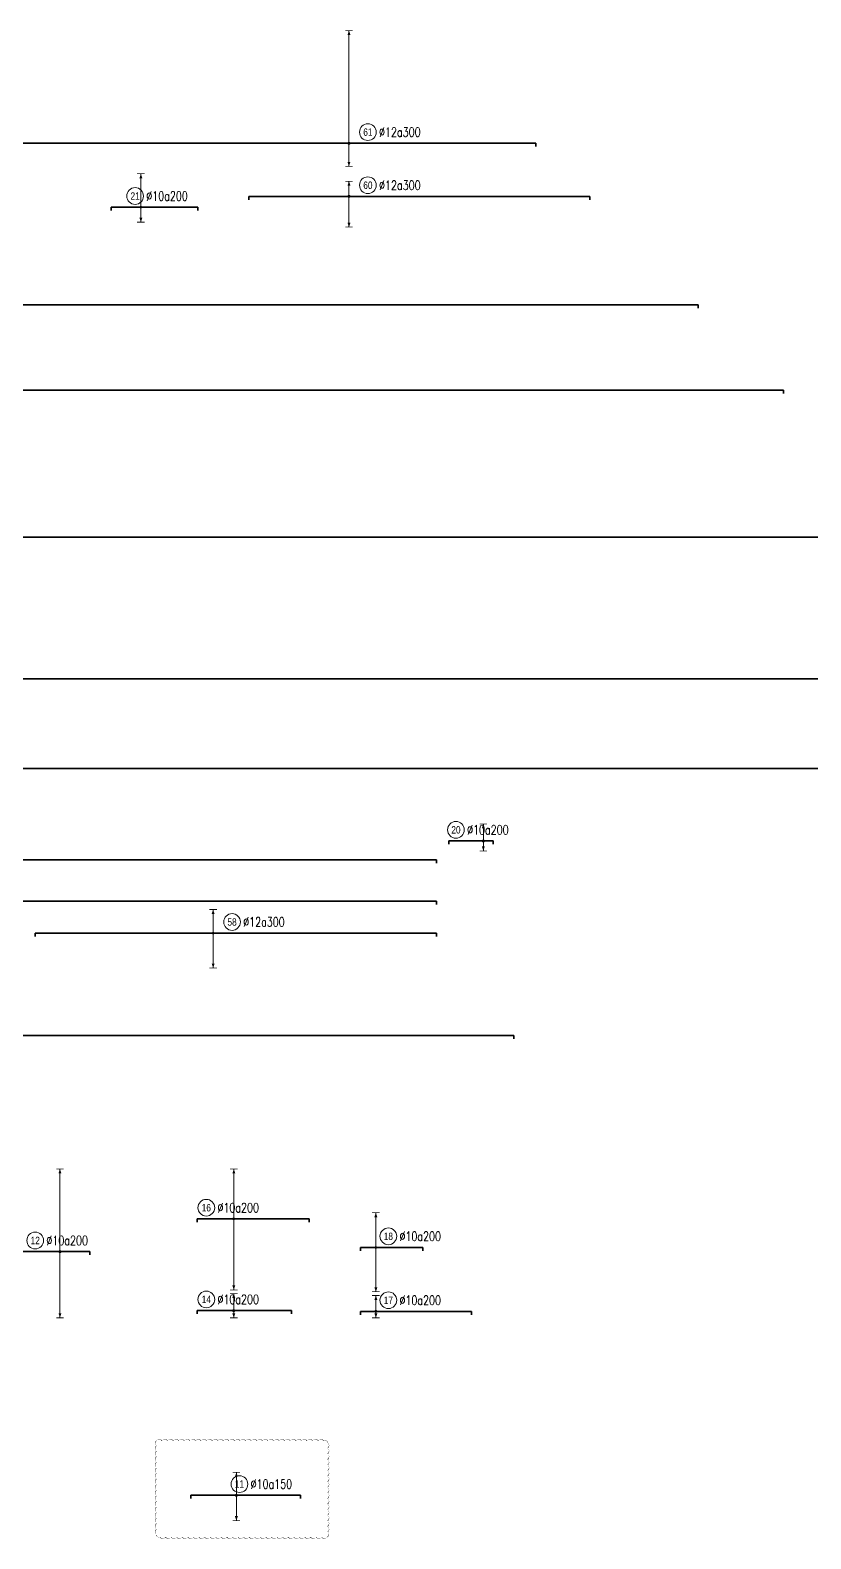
# Model space of a CAD drawing. Header units: millimetres. Extents: x -247377 to 927516, y -864259 to 155594.
# Drawn here: x 160122 to 202121, y 7818 to 88920 of the extents above; entities that cross this region are included whole.
import ezdxf
from ezdxf.enums import TextEntityAlignment as Align

# ---------------------------------------------------------------- set-up
doc = ezdxf.new("R2010")
doc.units = ezdxf.units.MM
doc.header["$MEASUREMENT"] = 0
doc.layers.add('2020-08-24', color=230, linetype='Continuous', plot=False)
for name, color, linetype, lineweight in [('NDC_S_DIM', 1, 'Continuous', 15), ('NDC_S_REBAR', 4, 'Continuous', 35), ('NDC_S_VN TEXT', 7, 'Continuous', 20)]:
    doc.layers.add(name, color=color, linetype=linetype, lineweight=lineweight)
doc.styles.add('ARIAL', font='arial.ttf', dxfattribs={"width": 0.8})
doc.styles.add('NDC_EN TXT', font='romans.shx', dxfattribs={"width": 0.8})

# ---------------------------------------------------------------- blocks, each defined once
blk = doc.blocks.new('*U12')
h = blk.add_hatch(color=6)
edge = h.paths.add_edge_path()
edge.add_arc((-2.99, 0), 0.3, 0, 360)
at = {"layer": 'NDC_S_DIM', "color": 8}
for q in [(-2.99, 30.3), (-2.99, -6.2)]:
    blk.add_line((-2.99, 0), q, dxfattribs=at)
for points in [[(-3.99, 30.3, 0.2, 0.2, 0), (-1.99, 30.3, 0, 0, 0)], [(-3.99, -6.2, 0.2, 0.2, 0), (-1.99, -6.2, 0, 0, 0)]]:
    blk.add_lwpolyline(points, format="xyseb", dxfattribs=at)
at = {"layer": 'NDC_S_DIM'}
blk.add_circle((2.1, 3), 2.25, dxfattribs=at)
at = {"layer": 'NDC_S_DIM', "color": 6}
blk.add_circle((-2.99, 0), 0.3, dxfattribs=at)
at = {"layer": 'NDC_S_DIM', "color": 8}
for points in [[(-3.39, 29.1), (-2.99, 30.3), (-2.59, 29.1)], [(-3.39, -5), (-2.99, -6.2), (-2.59, -5)]]:
    blk.add_solid(points, dxfattribs=at)
at = {"layer": 'NDC_S_REBAR'}
for p, q in [((0, 0), (-210.37, 0)), ((-210.37, 0), (-210.37, -0.9)), ((0, 0), (47.29, 0)), ((47.29, 0), (47.29, -0.9)), ((-210.37, -0.9), (-210.37, -0.9)), ((47.29, -0.9), (47.29, -0.9))]:
    blk.add_line(p, q, dxfattribs=at)
at = {"layer": 'NDC_S_VN TEXT', "color": 3, "style": 'NDC_EN TXT', "width": 0.75}
blk.add_attdef('DKT', (5.1, 1.75), '', height=2.5, dxfattribs=at)
at = {"layer": 'NDC_S_VN TEXT', "style": 'ARIAL', "width": 0.8}
blk.add_attdef('KHT', text='', height=2, dxfattribs=at).set_placement((2.1, 3), align=Align.MIDDLE_CENTER)
blk = doc.blocks.new('*U14')
h = blk.add_hatch(color=6)
edge = h.paths.add_edge_path()
edge.add_arc((-2.99, 0), 0.3, 0, 360)
at = {"layer": 'NDC_S_DIM', "color": 8}
for q in [(-2.99, 4.07), (-2.99, -8.26)]:
    blk.add_line((-2.99, 0), q, dxfattribs=at)
for points in [[(-3.99, 4.07, 0.2, 0.2, 0), (-1.99, 4.07, 0, 0, 0)], [(-3.99, -8.26, 0.2, 0.2, 0), (-1.99, -8.26, 0, 0, 0)]]:
    blk.add_lwpolyline(points, format="xyseb", dxfattribs=at)
at = {"layer": 'NDC_S_DIM'}
blk.add_circle((2.1, 3), 2.25, dxfattribs=at)
at = {"layer": 'NDC_S_DIM', "color": 6}
blk.add_circle((-2.99, 0), 0.3, dxfattribs=at)
at = {"layer": 'NDC_S_DIM', "color": 8}
for points in [[(-3.39, 2.87), (-2.99, 4.07), (-2.59, 2.87)], [(-3.39, -7.06), (-2.99, -8.26), (-2.59, -7.06)]]:
    blk.add_solid(points, dxfattribs=at)
at = {"layer": 'NDC_S_REBAR'}
for p, q in [((0, 0), (-29.92, 0)), ((-29.92, 0), (-29.92, -0.9)), ((0, 0), (61.82, 0)), ((61.82, 0), (61.82, -0.9)), ((-29.92, -0.9), (-29.92, -0.9)), ((61.82, -0.9), (61.82, -0.9))]:
    blk.add_line(p, q, dxfattribs=at)
at = {"layer": 'NDC_S_VN TEXT', "color": 3, "style": 'NDC_EN TXT', "width": 0.75}
blk.add_attdef('DKT', (5.1, 1.75), '', height=2.5, dxfattribs=at)
at = {"layer": 'NDC_S_VN TEXT', "style": 'ARIAL', "width": 0.8}
blk.add_attdef('KHT', text='', height=2, dxfattribs=at).set_placement((2.1, 3), align=Align.MIDDLE_CENTER)
blk = doc.blocks.new('*U15')
h = blk.add_hatch(color=6)
edge = h.paths.add_edge_path()
edge.add_arc((-2.99, 0), 0.3, 0, 360)
at = {"layer": 'NDC_S_DIM', "color": 8}
for q in [(-2.99, 21.26), (-2.99, -10.74)]:
    blk.add_line((-2.99, 0), q, dxfattribs=at)
for points in [[(-3.99, 21.26, 0.2, 0.2, 0), (-1.99, 21.26, 0, 0, 0)], [(-3.99, -10.74, 0.2, 0.2, 0), (-1.99, -10.74, 0, 0, 0)]]:
    blk.add_lwpolyline(points, format="xyseb", dxfattribs=at)
at = {"layer": 'NDC_S_DIM'}
blk.add_circle((2.1, 3), 2.25, dxfattribs=at)
at = {"layer": 'NDC_S_DIM', "color": 6}
blk.add_circle((-2.99, 0), 0.3, dxfattribs=at)
at = {"layer": 'NDC_S_DIM', "color": 8}
for points in [[(-3.39, 20.06), (-2.99, 21.26), (-2.59, 20.06)], [(-3.39, -9.54), (-2.99, -10.74), (-2.59, -9.54)]]:
    blk.add_solid(points, dxfattribs=at)
at = {"layer": 'NDC_S_REBAR'}
for p, q in [((0, 0), (-104.79, 0)), ((-104.79, 0), (-104.79, -0.9)), ((0, 0), (420.73, 0)), ((420.73, 0), (420.73, -0.9)), ((-104.79, -0.9), (-104.79, -0.9)), ((420.73, -0.9), (420.73, -0.9))]:
    blk.add_line(p, q, dxfattribs=at)
at = {"layer": 'NDC_S_VN TEXT', "color": 3, "style": 'NDC_EN TXT', "width": 0.75}
blk.add_attdef('DKT', (5.1, 1.75), '', height=2.5, dxfattribs=at)
at = {"layer": 'NDC_S_VN TEXT', "style": 'ARIAL', "width": 0.8}
blk.add_attdef('KHT', text='', height=2, dxfattribs=at).set_placement((2.1, 3), align=Align.MIDDLE_CENTER)
blk = doc.blocks.new('*U16')
at = {"layer": 'NDC_S_REBAR'}
for p, q in [((0, 0), (379.63, 0)), ((379.63, 0), (379.63, -0.9)), ((379.63, -0.9), (379.63, -0.9))]:
    blk.add_line(p, q, dxfattribs=at)
at = {"layer": 'NDC_S_VN TEXT', "color": 3, "style": 'NDC_EN TXT', "width": 0.75}
blk.add_attdef('DKT', (5.1, 1.75), '', height=2.5, dxfattribs=at)
at = {"layer": 'NDC_S_VN TEXT', "style": 'ARIAL', "width": 0.8}
blk.add_attdef('KHT', text='', height=2, dxfattribs=at).set_placement((2.1, 3), align=Align.MIDDLE_CENTER)
blk = doc.blocks.new('*U18')
at = {"layer": 'NDC_S_REBAR'}
blk.add_line((0, 0), (420.84, 0), dxfattribs=at)
at = {"layer": 'NDC_S_VN TEXT', "color": 3, "style": 'NDC_EN TXT', "width": 0.75}
blk.add_attdef('DKT', (5.1, 1.75), '', height=2.5, dxfattribs=at)
at = {"layer": 'NDC_S_VN TEXT', "style": 'ARIAL', "width": 0.8}
blk.add_attdef('KHT', text='', height=2, dxfattribs=at).set_placement((2.1, 3), align=Align.MIDDLE_CENTER)
blk = doc.blocks.new('*U19')
at = {"layer": 'NDC_S_REBAR'}
blk.add_line((0, 0), (420.84, 0), dxfattribs=at)
at = {"layer": 'NDC_S_VN TEXT', "style": 'ARIAL', "width": 0.8}
blk.add_attdef('KHT', text='', height=2, dxfattribs=at).set_placement((2.1, -2.92), align=Align.MIDDLE_CENTER)
at = {"layer": 'NDC_S_VN TEXT', "color": 3, "style": 'NDC_EN TXT', "width": 0.75}
blk.add_attdef('DKT', (5.1, -4.17), '', height=2.5, dxfattribs=at)
blk = doc.blocks.new('*U20')
h = blk.add_hatch(color=6)
edge = h.paths.add_edge_path()
edge.add_arc((-9, 0), 0.3, 0, 360)
at = {"layer": 'NDC_S_DIM', "color": 8}
for q in [(-9, 9.4), (-9, -3.85)]:
    blk.add_line((-9, 0), q, dxfattribs=at)
for points in [[(-10, 9.4, 0.2, 0.2, 0), (-8, 9.4, 0, 0, 0)], [(-10, -3.85, 0.2, 0.2, 0), (-8, -3.85, 0, 0, 0)]]:
    blk.add_lwpolyline(points, format="xyseb", dxfattribs=at)
at = {"layer": 'NDC_S_DIM'}
blk.add_circle((-5.58, 3), 2.25, dxfattribs=at)
at = {"layer": 'NDC_S_DIM', "color": 6}
blk.add_circle((-9, 0), 0.3, dxfattribs=at)
at = {"layer": 'NDC_S_DIM', "color": 8}
for points in [[(-9.4, 8.2), (-9, 9.4), (-8.6, 8.2)], [(-9.4, -2.65), (-9, -3.85), (-8.6, -2.65)]]:
    blk.add_solid(points, dxfattribs=at)
at = {"layer": 'NDC_S_REBAR'}
for p, q in [((0, 0), (-244.14, 0)), ((-244.14, 0), (-244.14, -0.9)), ((0, 0), (201.56, 0)), ((201.56, 0), (201.56, -0.9)), ((-244.14, -0.9), (-244.14, -0.9)), ((201.56, -0.9), (201.56, -0.9))]:
    blk.add_line(p, q, dxfattribs=at)
at = {"layer": 'NDC_S_VN TEXT', "color": 3, "style": 'NDC_EN TXT', "width": 0.75}
blk.add_attdef('DKT', (-2.58, 1.75), '', height=2.5, dxfattribs=at)
at = {"layer": 'NDC_S_VN TEXT', "style": 'ARIAL', "width": 0.8}
blk.add_attdef('KHT', text='', height=2, dxfattribs=at).set_placement((-5.58, 3), align=Align.MIDDLE_CENTER)
blk = doc.blocks.new('*U22')
h = blk.add_hatch(color=6)
edge = h.paths.add_edge_path()
edge.add_arc((-2.99, 0), 0.3, 0, 360)
at = {"layer": 'NDC_S_DIM', "color": 8}
for q in [(-2.99, 6.36), (-2.99, -9.39)]:
    blk.add_line((-2.99, 0), q, dxfattribs=at)
for points in [[(-3.99, 6.36, 0.2, 0.2, 0), (-1.99, 6.36, 0, 0, 0)], [(-3.99, -9.39, 0.2, 0.2, 0), (-1.99, -9.39, 0, 0, 0)]]:
    blk.add_lwpolyline(points, format="xyseb", dxfattribs=at)
at = {"layer": 'NDC_S_DIM'}
blk.add_circle((2.1, 3), 2.25, dxfattribs=at)
at = {"layer": 'NDC_S_DIM', "color": 6}
blk.add_circle((-2.99, 0), 0.3, dxfattribs=at)
at = {"layer": 'NDC_S_DIM', "color": 8}
for points in [[(-3.39, 5.16), (-2.99, 6.36), (-2.59, 5.16)], [(-3.39, -8.19), (-2.99, -9.39), (-2.59, -8.19)]]:
    blk.add_solid(points, dxfattribs=at)
at = {"layer": 'NDC_S_REBAR'}
for p, q in [((0, 0), (-50.83, 0)), ((-50.83, 0), (-50.83, -0.9)), ((0, 0), (57.12, 0)), ((57.12, 0), (57.12, -0.9)), ((-50.83, -0.9), (-50.83, -0.9)), ((57.12, -0.9), (57.12, -0.9))]:
    blk.add_line(p, q, dxfattribs=at)
at = {"layer": 'NDC_S_VN TEXT', "color": 3, "style": 'NDC_EN TXT', "width": 0.75}
blk.add_attdef('DKT', (5.1, 1.75), '', height=2.5, dxfattribs=at)
at = {"layer": 'NDC_S_VN TEXT', "style": 'ARIAL', "width": 0.8}
blk.add_attdef('KHT', text='', height=2, dxfattribs=at).set_placement((2.1, 3), align=Align.MIDDLE_CENTER)
blk = doc.blocks.new('*U28')
h = blk.add_hatch(color=6)
edge = h.paths.add_edge_path()
edge.add_arc((-2.99, 0), 0.3, 0, 360)
at = {"layer": 'NDC_S_DIM', "color": 8}
for q in [(-2.99, 16.36), (-2.99, -32.39)]:
    blk.add_line((-2.99, 0), q, dxfattribs=at)
for points in [[(-3.99, 16.36, 0.2, 0.2, 0), (-1.99, 16.36, 0, 0, 0)], [(-3.99, -32.39, 0.2, 0.2, 0), (-1.99, -32.39, 0, 0, 0)]]:
    blk.add_lwpolyline(points, format="xyseb", dxfattribs=at)
at = {"layer": 'NDC_S_DIM'}
blk.add_circle((2.1, 3), 2.25, dxfattribs=at)
at = {"layer": 'NDC_S_DIM', "color": 6}
blk.add_circle((-2.99, 0), 0.3, dxfattribs=at)
at = {"layer": 'NDC_S_DIM', "color": 8}
for points in [[(-3.39, 15.16), (-2.99, 16.36), (-2.59, 15.16)], [(-3.39, -31.19), (-2.99, -32.39), (-2.59, -31.19)]]:
    blk.add_solid(points, dxfattribs=at)
at = {"layer": 'NDC_S_REBAR'}
for p, q in [((0, 0), (-102.94, 0)), ((-102.94, 0), (-102.94, -0.9)), ((0, 0), (198.51, 0)), ((198.51, 0), (198.51, -0.9)), ((-102.94, -0.9), (-102.94, -0.9)), ((198.51, -0.9), (198.51, -0.9))]:
    blk.add_line(p, q, dxfattribs=at)
at = {"layer": 'NDC_S_VN TEXT', "color": 3, "style": 'NDC_EN TXT', "width": 0.75}
blk.add_attdef('DKT', (5.1, 1.75), '', height=2.5, dxfattribs=at)
at = {"layer": 'NDC_S_VN TEXT', "style": 'ARIAL', "width": 0.8}
blk.add_attdef('KHT', text='', height=2, dxfattribs=at).set_placement((2.1, 3), align=Align.MIDDLE_CENTER)
blk = doc.blocks.new('*U67')
h = blk.add_hatch(color=6)
edge = h.paths.add_edge_path()
edge.add_arc((-2.99, 0), 0.3, 0, 360)
at = {"layer": 'NDC_S_DIM', "color": 8}
for q in [(-2.99, 22.22), (-2.99, -17.78)]:
    blk.add_line((-2.99, 0), q, dxfattribs=at)
for points in [[(-3.99, 22.22, 0.2, 0.2, 0), (-1.99, 22.22, 0, 0, 0)], [(-3.99, -17.78, 0.2, 0.2, 0), (-1.99, -17.78, 0, 0, 0)]]:
    blk.add_lwpolyline(points, format="xyseb", dxfattribs=at)
at = {"layer": 'NDC_S_DIM'}
blk.add_circle((-9.64, 3), 2.25, dxfattribs=at)
at = {"layer": 'NDC_S_DIM', "color": 6}
blk.add_circle((-2.99, 0), 0.3, dxfattribs=at)
at = {"layer": 'NDC_S_DIM', "color": 8}
for points in [[(-3.39, 21.02), (-2.99, 22.22), (-2.59, 21.02)], [(-3.39, -16.58), (-2.99, -17.78), (-2.59, -16.58)]]:
    blk.add_solid(points, dxfattribs=at)
at = {"layer": 'NDC_S_REBAR'}
for p, q in [((0, 0), (-13.63, 0)), ((-13.63, 0), (-13.63, -0.9)), ((0, 0), (5.08, 0)), ((5.08, 0), (5.08, -0.9)), ((-13.63, -0.9), (-13.63, -0.9)), ((5.08, -0.9), (5.08, -0.9))]:
    blk.add_line(p, q, dxfattribs=at)
at = {"layer": 'NDC_S_VN TEXT', "color": 3, "style": 'NDC_EN TXT', "width": 0.75}
blk.add_attdef('DKT', (-6.64, 1.75), '', height=2.5, dxfattribs=at)
at = {"layer": 'NDC_S_VN TEXT', "style": 'ARIAL', "width": 0.8}
blk.add_attdef('KHT', text='', height=2, dxfattribs=at).set_placement((-9.64, 3), align=Align.MIDDLE_CENTER)
blk = doc.blocks.new('*U70')
h = blk.add_hatch(color=6)
edge = h.paths.add_edge_path()
edge.add_arc((-2.99, 0), 0.3, 0, 360)
at = {"layer": 'NDC_S_DIM', "color": 8}
for q in [(-2.99, 13.41), (-2.99, -19.09)]:
    blk.add_line((-2.99, 0), q, dxfattribs=at)
for points in [[(-3.99, 13.41, 0.2, 0.2, 0), (-1.99, 13.41, 0, 0, 0)], [(-3.99, -19.09, 0.2, 0.2, 0), (-1.99, -19.09, 0, 0, 0)]]:
    blk.add_lwpolyline(points, format="xyseb", dxfattribs=at)
at = {"layer": 'NDC_S_DIM'}
blk.add_circle((-10.38, 3), 2.25, dxfattribs=at)
at = {"layer": 'NDC_S_DIM', "color": 6}
blk.add_circle((-2.99, 0), 0.3, dxfattribs=at)
at = {"layer": 'NDC_S_DIM', "color": 8}
for points in [[(-3.39, 12.21), (-2.99, 13.41), (-2.59, 12.21)], [(-3.39, -17.89), (-2.99, -19.09), (-2.59, -17.89)]]:
    blk.add_solid(points, dxfattribs=at)
at = {"layer": 'NDC_S_REBAR'}
for p, q in [((0, 0), (-12.88, 0)), ((-12.88, 0), (-12.88, -0.9)), ((0, 0), (17.32, 0)), ((17.32, 0), (17.32, -0.9)), ((-12.88, -0.9), (-12.88, -0.9)), ((17.32, -0.9), (17.32, -0.9))]:
    blk.add_line(p, q, dxfattribs=at)
at = {"layer": 'NDC_S_VN TEXT', "color": 3, "style": 'NDC_EN TXT', "width": 0.75}
blk.add_attdef('DKT', (-7.38, 1.75), '', height=2.5, dxfattribs=at)
at = {"layer": 'NDC_S_VN TEXT', "style": 'ARIAL', "width": 0.8}
blk.add_attdef('KHT', text='', height=2, dxfattribs=at).set_placement((-10.38, 3), align=Align.MIDDLE_CENTER)
blk = doc.blocks.new('*U113')
h = blk.add_hatch(color=6)
edge = h.paths.add_edge_path()
edge.add_arc((-2.99, 0), 0.3, 0, 360)
at = {"layer": 'NDC_S_DIM', "color": 8}
for q in [(-2.99, 12.7), (-2.99, -25.8)]:
    blk.add_line((-2.99, 0), q, dxfattribs=at)
for points in [[(-3.99, 12.7, 0.2, 0.2, 0), (-1.99, 12.7, 0, 0, 0)], [(-3.99, -25.8, 0.2, 0.2, 0), (-1.99, -25.8, 0, 0, 0)]]:
    blk.add_lwpolyline(points, format="xyseb", dxfattribs=at)
at = {"layer": 'NDC_S_DIM'}
blk.add_circle((2.1, 3), 2.25, dxfattribs=at)
at = {"layer": 'NDC_S_DIM', "color": 6}
blk.add_circle((-2.99, 0), 0.3, dxfattribs=at)
at = {"layer": 'NDC_S_DIM', "color": 8}
for points in [[(-3.39, 11.5), (-2.99, 12.7), (-2.59, 11.5)], [(-3.39, -24.6), (-2.99, -25.8), (-2.59, -24.6)]]:
    blk.add_solid(points, dxfattribs=at)
at = {"layer": 'NDC_S_REBAR'}
for p, q in [((0, 0), (-86.9, 0)), ((-86.9, 0), (-86.9, -0.9)), ((0, 0), (327.35, 0)), ((327.35, 0), (327.35, -0.9)), ((-86.9, -0.9), (-86.9, -0.9)), ((327.35, -0.9), (327.35, -0.9))]:
    blk.add_line(p, q, dxfattribs=at)
at = {"layer": 'NDC_S_VN TEXT', "color": 3, "style": 'NDC_EN TXT', "width": 0.75}
blk.add_attdef('DKT', (5.1, 1.75), '', height=2.5, dxfattribs=at)
at = {"layer": 'NDC_S_VN TEXT', "style": 'ARIAL', "width": 0.8}
blk.add_attdef('KHT', text='', height=2, dxfattribs=at).set_placement((2.1, 3), align=Align.MIDDLE_CENTER)
blk = doc.blocks.new('*U160')
h = blk.add_hatch(color=6)
edge = h.paths.add_edge_path()
edge.add_arc((-2.08, 0), 0.3, 0, 360)
at = {"layer": 'NDC_S_DIM', "color": 8}
for q in [(-2.08, 9.34), (-2.08, -11.91)]:
    blk.add_line((-2.08, 0), q, dxfattribs=at)
for points in [[(-3.08, 9.34, 0.2, 0.2, 0), (-1.08, 9.34, 0, 0, 0)], [(-3.08, -11.91, 0.2, 0.2, 0), (-1.08, -11.91, 0, 0, 0)]]:
    blk.add_lwpolyline(points, format="xyseb", dxfattribs=at)
at = {"layer": 'NDC_S_DIM'}
blk.add_circle((1.28, 3), 2.25, dxfattribs=at)
at = {"layer": 'NDC_S_DIM', "color": 6}
blk.add_circle((-2.08, 0), 0.3, dxfattribs=at)
at = {"layer": 'NDC_S_DIM', "color": 8}
for points in [[(-2.48, 8.14), (-2.08, 9.34), (-1.68, 8.14)], [(-2.48, -10.71), (-2.08, -11.91), (-1.68, -10.71)]]:
    blk.add_solid(points, dxfattribs=at)
at = {"layer": 'NDC_S_REBAR'}
for p, q in [((0, 0), (-6.19, 0)), ((-6.19, 0), (-6.19, -0.9)), ((0, 0), (10.51, 0)), ((10.51, 0), (10.51, -0.9)), ((-6.19, -0.9), (-6.19, -0.9)), ((10.51, -0.9), (10.51, -0.9))]:
    blk.add_line(p, q, dxfattribs=at)
at = {"layer": 'NDC_S_VN TEXT', "color": 3, "style": 'NDC_EN TXT', "width": 0.75}
blk.add_attdef('DKT', (4.28, 1.75), '', height=2.5, dxfattribs=at)
at = {"layer": 'NDC_S_VN TEXT', "style": 'ARIAL', "width": 0.8}
blk.add_attdef('KHT', text='', height=2, dxfattribs=at).set_placement((1.28, 3), align=Align.MIDDLE_CENTER)
blk = doc.blocks.new('*U452')
h = blk.add_hatch(color=6)
edge = h.paths.add_edge_path()
edge.add_arc((1.28, 0), 0.3, 0, 360)
at = {"layer": 'NDC_S_DIM', "color": 8}
for q in [(1.28, 4.59), (1.28, -2.67)]:
    blk.add_line((1.28, 0), q, dxfattribs=at)
for points in [[(0.28, 4.59, 0.2, 0.2, 0), (2.28, 4.59, 0, 0, 0)], [(0.28, -2.67, 0.2, 0.2, 0), (2.28, -2.67, 0, 0, 0)]]:
    blk.add_lwpolyline(points, format="xyseb", dxfattribs=at)
at = {"layer": 'NDC_S_DIM'}
blk.add_circle((-6.09, 3), 2.25, dxfattribs=at)
at = {"layer": 'NDC_S_DIM', "color": 6}
blk.add_circle((1.28, 0), 0.3, dxfattribs=at)
at = {"layer": 'NDC_S_DIM', "color": 8}
for points in [[(0.88, 3.39), (1.28, 4.59), (1.68, 3.39)], [(0.88, -1.47), (1.28, -2.67), (1.68, -1.47)]]:
    blk.add_solid(points, dxfattribs=at)
at = {"layer": 'NDC_S_REBAR'}
for p, q in [((0, 0), (-7.99, 0)), ((-7.99, 0), (-7.99, -0.9)), ((0, 0), (3.96, 0)), ((3.96, 0), (3.96, -0.9)), ((-7.99, -0.9), (-7.99, -0.9)), ((3.96, -0.9), (3.96, -0.9))]:
    blk.add_line(p, q, dxfattribs=at)
at = {"layer": 'NDC_S_VN TEXT', "color": 3, "style": 'NDC_EN TXT', "width": 0.75}
blk.add_attdef('DKT', (-3.09, 1.75), '', height=2.5, dxfattribs=at)
at = {"layer": 'NDC_S_VN TEXT', "style": 'ARIAL', "width": 0.8}
blk.add_attdef('KHT', text='', height=2, dxfattribs=at).set_placement((-6.09, 3), align=Align.MIDDLE_CENTER)
blk = doc.blocks.new('*U453')
h = blk.add_hatch(color=6)
edge = h.paths.add_edge_path()
edge.add_arc((0.3, 0), 0.3, 0, 360)
at = {"layer": 'NDC_S_DIM', "color": 8}
for q in [(0.3, 8.98), (0.3, -4.02)]:
    blk.add_line((0.3, 0), q, dxfattribs=at)
for points in [[(-0.7, 8.98, 0.2, 0.2, 0), (1.3, 8.98, 0, 0, 0)], [(-0.7, -4.02, 0.2, 0.2, 0), (1.3, -4.02, 0, 0, 0)]]:
    blk.add_lwpolyline(points, format="xyseb", dxfattribs=at)
at = {"layer": 'NDC_S_DIM'}
blk.add_circle((-1.25, 3), 2.25, dxfattribs=at)
at = {"layer": 'NDC_S_DIM', "color": 6}
blk.add_circle((0.3, 0), 0.3, dxfattribs=at)
at = {"layer": 'NDC_S_DIM', "color": 8}
for points in [[(-0.1, 7.78), (0.3, 8.98), (0.7, 7.78)], [(-0.1, -2.82), (0.3, -4.02), (0.7, -2.82)]]:
    blk.add_solid(points, dxfattribs=at)
at = {"layer": 'NDC_S_REBAR'}
for p, q in [((0, 0), (-7.65, 0)), ((-7.65, 0), (-7.65, -0.9)), ((0, 0), (15.65, 0)), ((15.65, 0), (15.65, -0.9)), ((-7.65, -0.9), (-7.65, -0.9)), ((15.65, -0.9), (15.65, -0.9))]:
    blk.add_line(p, q, dxfattribs=at)
at = {"layer": 'NDC_S_VN TEXT', "color": 3, "style": 'NDC_EN TXT', "width": 0.75}
blk.add_attdef('DKT', (1.75, 1.75), '', height=2.5, dxfattribs=at)
at = {"layer": 'NDC_S_VN TEXT', "style": 'ARIAL', "width": 0.8}
blk.add_attdef('KHT', text='', height=2, dxfattribs=at).set_placement((-1.25, 3), align=Align.MIDDLE_CENTER)
blk = doc.blocks.new('*U722')
h = blk.add_hatch(color=6)
edge = h.paths.add_edge_path()
edge.add_arc((1.28, 0), 0.3, 0, 360)
at = {"layer": 'NDC_S_DIM', "color": 8}
for q in [(1.28, 6.19), (1.28, -6.81)]:
    blk.add_line((1.28, 0), q, dxfattribs=at)
for points in [[(0.28, 6.19, 0.2, 0.2, 0), (2.28, 6.19, 0, 0, 0)], [(0.28, -6.81, 0.2, 0.2, 0), (2.28, -6.81, 0, 0, 0)]]:
    blk.add_lwpolyline(points, format="xyseb", dxfattribs=at)
at = {"layer": 'NDC_S_DIM'}
blk.add_circle((2.1, 3), 2.25, dxfattribs=at)
at = {"layer": 'NDC_S_DIM', "color": 6}
blk.add_circle((1.28, 0), 0.3, dxfattribs=at)
at = {"layer": 'NDC_S_DIM', "color": 8}
for points in [[(0.88, 4.99), (1.28, 6.19), (1.68, 4.99)], [(0.88, -5.61), (1.28, -6.81), (1.68, -5.61)]]:
    blk.add_solid(points, dxfattribs=at)
at = {"layer": 'NDC_S_REBAR'}
for p, q in [((0, 0), (-10.96, 0)), ((-10.96, 0), (-10.96, -0.9)), ((0, 0), (18.54, 0)), ((18.54, 0), (18.54, -0.9)), ((-10.96, -0.9), (-10.96, -0.9)), ((18.54, -0.9), (18.54, -0.9))]:
    blk.add_line(p, q, dxfattribs=at)
at = {"layer": 'NDC_S_VN TEXT', "color": 3, "style": 'NDC_EN TXT', "width": 0.75}
blk.add_attdef('DKT', (5.1, 1.75), '', height=2.5, dxfattribs=at)
at = {"layer": 'NDC_S_VN TEXT', "style": 'ARIAL', "width": 0.8}
blk.add_attdef('KHT', text='', height=2, dxfattribs=at).set_placement((2.1, 3), align=Align.MIDDLE_CENTER)
blk = doc.blocks.new('*U737')
h = blk.add_hatch(color=6)
edge = h.paths.add_edge_path()
edge.add_arc((-8.99, 0), 0.3, 0, 360)
at = {"layer": 'NDC_S_DIM', "color": 8}
for q in [(-8.99, 6.72), (-8.99, -2.53)]:
    blk.add_line((-8.99, 0), q, dxfattribs=at)
for points in [[(-9.99, 6.72, 0.2, 0.2, 0), (-7.99, 6.72, 0, 0, 0)], [(-9.99, -2.53, 0.2, 0.2, 0), (-7.99, -2.53, 0, 0, 0)]]:
    blk.add_lwpolyline(points, format="xyseb", dxfattribs=at)
at = {"layer": 'NDC_S_DIM'}
blk.add_circle((-5.68, 2.61), 2.25, dxfattribs=at)
at = {"layer": 'NDC_S_DIM', "color": 6}
blk.add_circle((-8.99, 0), 0.3, dxfattribs=at)
at = {"layer": 'NDC_S_DIM', "color": 8}
for points in [[(-9.39, 5.52), (-8.99, 6.72), (-8.59, 5.52)], [(-9.39, -1.33), (-8.99, -2.53), (-8.59, -1.33)]]:
    blk.add_solid(points, dxfattribs=at)
at = {"layer": 'NDC_S_REBAR'}
for p, q in [((0, 0), (-79.14, 0)), ((-79.14, 0), (-79.14, -0.9)), ((0, 0), (201.56, 0)), ((201.56, 0), (201.56, -0.9)), ((-79.14, -0.9), (-79.14, -0.9)), ((201.56, -0.9), (201.56, -0.9))]:
    blk.add_line(p, q, dxfattribs=at)
at = {"layer": 'NDC_S_VN TEXT', "style": 'ARIAL', "width": 0.8}
blk.add_attdef('KHT', text='', height=2, dxfattribs=at).set_placement((-5.68, 2.61), align=Align.MIDDLE_CENTER)
at = {"layer": 'NDC_S_VN TEXT', "color": 3, "style": 'NDC_EN TXT', "width": 0.75}
blk.add_attdef('DKT', (-2.68, 1.36), '', height=2.5, dxfattribs=at)
blk = doc.blocks.new('*U739')
h = blk.add_hatch(color=6)
edge = h.paths.add_edge_path()
edge.add_arc((-2.08, 0), 0.3, 0, 360)
at = {"layer": 'NDC_S_DIM', "color": 8}
for q in [(-2.08, 4.29), (-2.08, -1.71)]:
    blk.add_line((-2.08, 0), q, dxfattribs=at)
for points in [[(-3.08, 4.29, 0.2, 0.2, 0), (-1.08, 4.29, 0, 0, 0)], [(-3.08, -1.71, 0.2, 0.2, 0), (-1.08, -1.71, 0, 0, 0)]]:
    blk.add_lwpolyline(points, format="xyseb", dxfattribs=at)
at = {"layer": 'NDC_S_DIM'}
blk.add_circle((1.28, 3), 2.25, dxfattribs=at)
at = {"layer": 'NDC_S_DIM', "color": 6}
blk.add_circle((-2.08, 0), 0.3, dxfattribs=at)
at = {"layer": 'NDC_S_DIM', "color": 8}
for points in [[(-2.48, 3.09), (-2.08, 4.29), (-1.68, 3.09)], [(-2.48, -0.51), (-2.08, -1.71), (-1.68, -0.51)]]:
    blk.add_solid(points, dxfattribs=at)
at = {"layer": 'NDC_S_REBAR'}
for p, q in [((0, 0), (-6.19, 0)), ((-6.19, 0), (-6.19, -0.9)), ((0, 0), (23.66, 0)), ((23.66, 0), (23.66, -0.9)), ((-6.19, -0.9), (-6.19, -0.9)), ((23.66, -0.9), (23.66, -0.9))]:
    blk.add_line(p, q, dxfattribs=at)
at = {"layer": 'NDC_S_VN TEXT', "color": 3, "style": 'NDC_EN TXT', "width": 0.75}
blk.add_attdef('DKT', (4.28, 1.75), '', height=2.5, dxfattribs=at)
at = {"layer": 'NDC_S_VN TEXT', "style": 'ARIAL', "width": 0.8}
blk.add_attdef('KHT', text='', height=2, dxfattribs=at).set_placement((1.28, 3), align=Align.MIDDLE_CENTER)
blk = doc.blocks.new('*U740')
h = blk.add_hatch(color=6)
edge = h.paths.add_edge_path()
edge.add_arc((-2.99, 0), 0.3, 0, 360)
at = {"layer": 'NDC_S_DIM', "color": 8}
for q in [(-2.99, 4.55), (-2.99, -1.95)]:
    blk.add_line((-2.99, 0), q, dxfattribs=at)
for points in [[(-3.99, 4.55, 0.2, 0.2, 0), (-1.99, 4.55, 0, 0, 0)], [(-3.99, -1.95, 0.2, 0.2, 0), (-1.99, -1.95, 0, 0, 0)]]:
    blk.add_lwpolyline(points, format="xyseb", dxfattribs=at)
at = {"layer": 'NDC_S_DIM'}
blk.add_circle((-10.38, 3), 2.25, dxfattribs=at)
at = {"layer": 'NDC_S_DIM', "color": 6}
blk.add_circle((-2.99, 0), 0.3, dxfattribs=at)
at = {"layer": 'NDC_S_DIM', "color": 8}
for points in [[(-3.39, 3.35), (-2.99, 4.55), (-2.59, 3.35)], [(-3.39, -0.75), (-2.99, -1.95), (-2.59, -0.75)]]:
    blk.add_solid(points, dxfattribs=at)
at = {"layer": 'NDC_S_REBAR'}
for p, q in [((0, 0), (-12.88, 0)), ((-12.88, 0), (-12.88, -0.9)), ((0, 0), (12.57, 0)), ((12.57, 0), (12.57, -0.9)), ((-12.88, -0.9), (-12.88, -0.9)), ((12.57, -0.9), (12.57, -0.9))]:
    blk.add_line(p, q, dxfattribs=at)
at = {"layer": 'NDC_S_VN TEXT', "color": 3, "style": 'NDC_EN TXT', "width": 0.75}
blk.add_attdef('DKT', (-7.38, 1.75), '', height=2.5, dxfattribs=at)
at = {"layer": 'NDC_S_VN TEXT', "style": 'ARIAL', "width": 0.8}
blk.add_attdef('KHT', text='', height=2, dxfattribs=at).set_placement((-10.38, 3), align=Align.MIDDLE_CENTER)

msp = doc.modelspace()

# ---------------------------------------------------------------- linework, layer by layer
at = {"layer": '2020-08-24'}
msp.add_lwpolyline([(166919.6, 13087.2, 0, 30, -0.5205671), (167219.6, 13087.2, 0, 30, -0.5205671), (167519.6, 13087.2, 0, 30, -0.5205671), (167819.6, 13087.2, 0, 30, -0.5205671), (168119.6, 13087.2, 0, 30, -0.5205671), (168419.6, 13087.2, 0, 30, -0.5205671), (168719.6, 13087.2, 0, 30, -0.5205671), (169019.6, 13087.2, 0, 30, -0.5205671), (169319.6, 13087.2, 0, 30, -0.5205671), (169619.6, 13087.2, 0, 30, -0.5205671), (169919.6, 13087.2, 0, 30, -0.5205671), (170219.6, 13087.2, 0, 30, -0.5205671), (170519.6, 13087.2, 0, 30, -0.5205671), (170819.6, 13087.2, 0, 30, -0.5205671), (171119.6, 13087.2, 0, 30, -0.5205671), (171419.6, 13087.2, 0, 30, -0.5205671), (171719.6, 13087.2, 0, 30, -0.5205671), (172019.6, 13087.2, 0, 30, -0.5205671), (172319.6, 13087.2, 0, 30, -0.5205671), (172619.6, 13087.2, 0, 30, -0.5205671), (172919.6, 13087.2, 0, 30, -0.5205671), (173219.6, 13087.2, 0, 30, -0.5205671), (173519.6, 13087.2, 0, 30, -0.5205671), (173819.6, 13087.2, 0, 30, -0.5205671), (174119.6, 13087.2, 0, 30, -0.5205671), (174419.6, 13087.2, 0, 30, -0.5205671), (174719.6, 13087.2, 0, 30, -0.5205671), (175019.6, 13087.2, 0, 30, -0.5205671), (175319.6, 13087.2, 0, 30, -0.5205671), (175619.6, 13087.2, 0, 30, -0.5205671), (175919.6, 13087.2, 0, 30, -0.5205671), (176123.4, 12991, 0, 30, -0.5205671), (176123.4, 12691, 0, 30, -0.5205671), (176123.4, 12391, 0, 30, -0.5205671), (176123.4, 12091, 0, 30, -0.5205671), (176123.4, 11791, 0, 30, -0.5205671), (176123.4, 11491, 0, 30, -0.5205671), (176123.4, 11191, 0, 30, -0.5205671), (176123.4, 10891, 0, 30, -0.5205671), (176123.4, 10591, 0, 30, -0.5205671), (176123.4, 10291, 0, 30, -0.5205671), (176123.4, 9991, 0, 30, -0.5205671), (176123.4, 9691, 0, 30, -0.5205671), (176123.4, 9391, 0, 30, -0.5205671), (176123.4, 9091, 0, 30, -0.5205671), (176123.4, 8791, 0, 30, -0.5205671), (176123.4, 8491, 0, 30, -0.5205671), (176123.4, 8191, 0, 30, -0.5205671), (176103.1, 7911.3, 0, 30, -0.5205671), (175803.1, 7911.3, 0, 30, -0.5205671), (175503.1, 7911.3, 0, 30, -0.5205671), (175203.1, 7911.3, 0, 30, -0.5205671), (174903.1, 7911.3, 0, 30, -0.5205671), (174603.1, 7911.3, 0, 30, -0.5205671), (174303.1, 7911.3, 0, 30, -0.5205671), (174003.1, 7911.3, 0, 30, -0.5205671), (173703.1, 7911.3, 0, 30, -0.5205671), (173403.1, 7911.3, 0, 30, -0.5205671), (173103.1, 7911.3, 0, 30, -0.5205671), (172803.1, 7911.3, 0, 30, -0.5205671), (172503.1, 7911.3, 0, 30, -0.5205671), (172203.1, 7911.3, 0, 30, -0.5205671), (171903.1, 7911.3, 0, 30, -0.5205671), (171603.1, 7911.3, 0, 30, -0.5205671), (171303.1, 7911.3, 0, 30, -0.5205671), (171003.1, 7911.3, 0, 30, -0.5205671), (170703.1, 7911.3, 0, 30, -0.5205671), (170403.1, 7911.3, 0, 30, -0.5205671), (170103.1, 7911.3, 0, 30, -0.5205671), (169803.1, 7911.3, 0, 30, -0.5205671), (169503.1, 7911.3, 0, 30, -0.5205671), (169203.1, 7911.3, 0, 30, -0.5205671), (168903.1, 7911.3, 0, 30, -0.5205671), (168603.1, 7911.3, 0, 30, -0.5205671), (168303.1, 7911.3, 0, 30, -0.5205671), (168003.1, 7911.3, 0, 30, -0.5205671), (167703.1, 7911.3, 0, 30, -0.5205671), (167403.1, 7911.3, 0, 30, -0.5205671), (167103.1, 7911.3, 0, 30, -0.5205671), (166919.6, 8027.8, 0, 30, -0.5205671), (166919.6, 8327.8, 0, 30, -0.5205671), (166919.6, 8627.8, 0, 30, -0.5205671), (166919.6, 8927.8, 0, 30, -0.5205671), (166919.6, 9227.8, 0, 30, -0.5205671), (166919.6, 9527.8, 0, 30, -0.5205671), (166919.6, 9827.8, 0, 30, -0.5205671), (166919.6, 10127.8, 0, 30, -0.5205671), (166919.6, 10427.8, 0, 30, -0.5205671), (166919.6, 10727.8, 0, 30, -0.5205671), (166919.6, 11027.8, 0, 30, -0.5205671), (166919.6, 11327.8, 0, 30, -0.5205671), (166919.6, 11627.8, 0, 30, -0.5205671), (166919.6, 11927.8, 0, 30, -0.5205671), (166919.6, 12227.8, 0, 30, -0.5205671), (166919.6, 12527.8, 0, 30, -0.5205671), (166919.6, 12827.8, 0, 30, -0.5205671)], format="xyseb", close=True, dxfattribs=at)

# ---------------------------------------------------------------- block references
at = {"xscale": 200, "yscale": 200, "zscale": 200}
for name, p, values in [('*U12', (177871.9, 82840.2), {'KHT': '61', 'DKT': '%%c12a300'}), ('*U453', (166018.7, 79404.3), {'KHT': '21', 'DKT': '%%c10a200'}), ('*U14', (177871.9, 79985.2), {'KHT': '60', 'DKT': '%%c12a300'}), ('*U15', (111906.2, 74147.2), {'KHT': '54', 'DKT': '%%c12a300'}), ('*U113', (152119.6, 61659.5), {'KHT': '59', 'DKT': '%%c12a300'}), ('*U452', (184246.8, 45332.8), {'KHT': '20', 'DKT': '%%c10a200'}), ('*U20', (141676.7, 44320.3), {'KHT': '53', 'DKT': '%%c12a300'}), ('*U737', (141676.7, 42105.2), {'KHT': '52', 'DKT': '%%c12a300'}), ('*U22', (170564.3, 40378.5), {'KHT': '58', 'DKT': '%%c12a300'}), ('*U28', (146437.5, 34878.8), {'KHT': '50', 'DKT': '%%c12a300'}), ('*U67', (162323, 23256.1), {'KHT': '12', 'DKT': '%%c10a200'}), ('*U70', (171675.2, 25018.3), {'KHT': '16', 'DKT': '%%c10a200'}), ('*U160', (179136.4, 23481.1), {'KHT': '18', 'DKT': '%%c10a200'}), ('*U740', (171675.2, 20089.6), {'KHT': '14', 'DKT': '%%c10a200'}), ('*U739', (179136.4, 20042.3), {'KHT': '17', 'DKT': '%%c10a200'}), ('*U722', (170961.6, 10161.2), {'KHT': '11', 'DKT': '%%c10a150'})]:
    msp.add_blockref(name, p, dxfattribs=at).add_auto_attribs(values)
for name, p in [('*U16', (124730.7, 69565)), ('*U18', (124680.7, 54046.1)), ('*U19', (124680.7, 49223))]:
    msp.add_blockref(name, p, dxfattribs=at)

doc.saveas('drawing.dxf')
